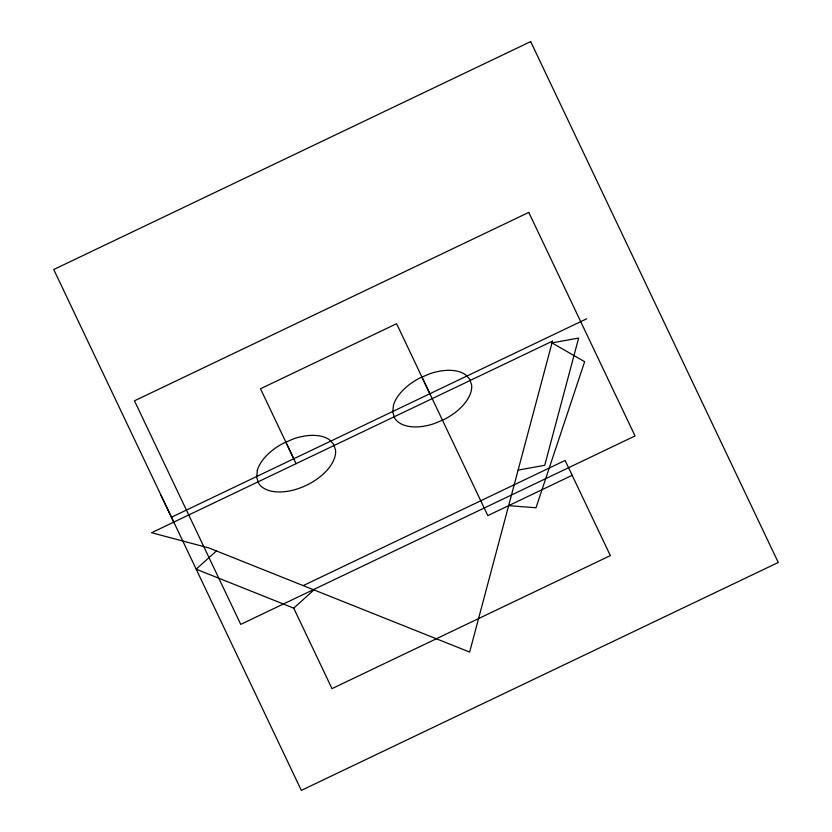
<?xml version="1.0" encoding="UTF-8"?>
<svg xmlns="http://www.w3.org/2000/svg" width="832" height="832" viewBox="0 0 832 832"><rect width="100%" height="100%" fill="white"/><g stroke="black" fill="none" stroke-linecap="round" stroke-linejoin="round"><path stroke-width="1.25" d="M216.414 550.94L196.186 569.192L293.727 608.14L331.989 688.636L610.334 555.61L565.105 460.45L303.222 585.603M293.727 608.14L313.955 589.888M171.475 517.223L586.716 318.781M572.166 475.301L487.812 515.611L396.594 323.71L260.489 388.762L296.088 463.663M518.118 470.111L544.742 465.286L578.635 338.062L552.001 342.888L584.646 361.712L536.006 507.759L508.643 505.658M421.637 376.542L429.874 393.734M285.532 441.594L293.769 458.775M160.878 495.144L174.179 523.037M257.317 470.402L256.641 477.287L258.648 483.246A42.307 23.962 -25.6 0 0 303.774 486.491A42.307 23.962 -25.6 0 0 335.546 450.05L333.538 444.09L328.973 439.462A42.307 23.962 -25.6 0 0 293.53 438.849L283.41 443.227A42.307 23.962 -25.6 0 0 257.317 470.402M393.494 405.122L392.725 412.027L394.649 418.028A42.307 23.962 -25.6 0 0 434.429 423.55L444.569 419.224A42.307 23.962 -25.6 0 0 471.671 385.206L469.747 379.215L465.265 374.546A42.307 23.962 -25.6 0 0 429.967 373.693L419.827 378.019A42.307 23.962 -25.6 0 0 393.494 405.122M552.469 341.141L469.643 652.059L208.967 547.966L151.58 532.73L552.469 341.141M530.67 41.6L53.737 269.526L301.33 790.4L778.263 562.474L530.67 41.6M528.778 212.399L134.482 400.826L240.75 624.385L635.045 435.947L528.778 212.399"/></g></svg>
